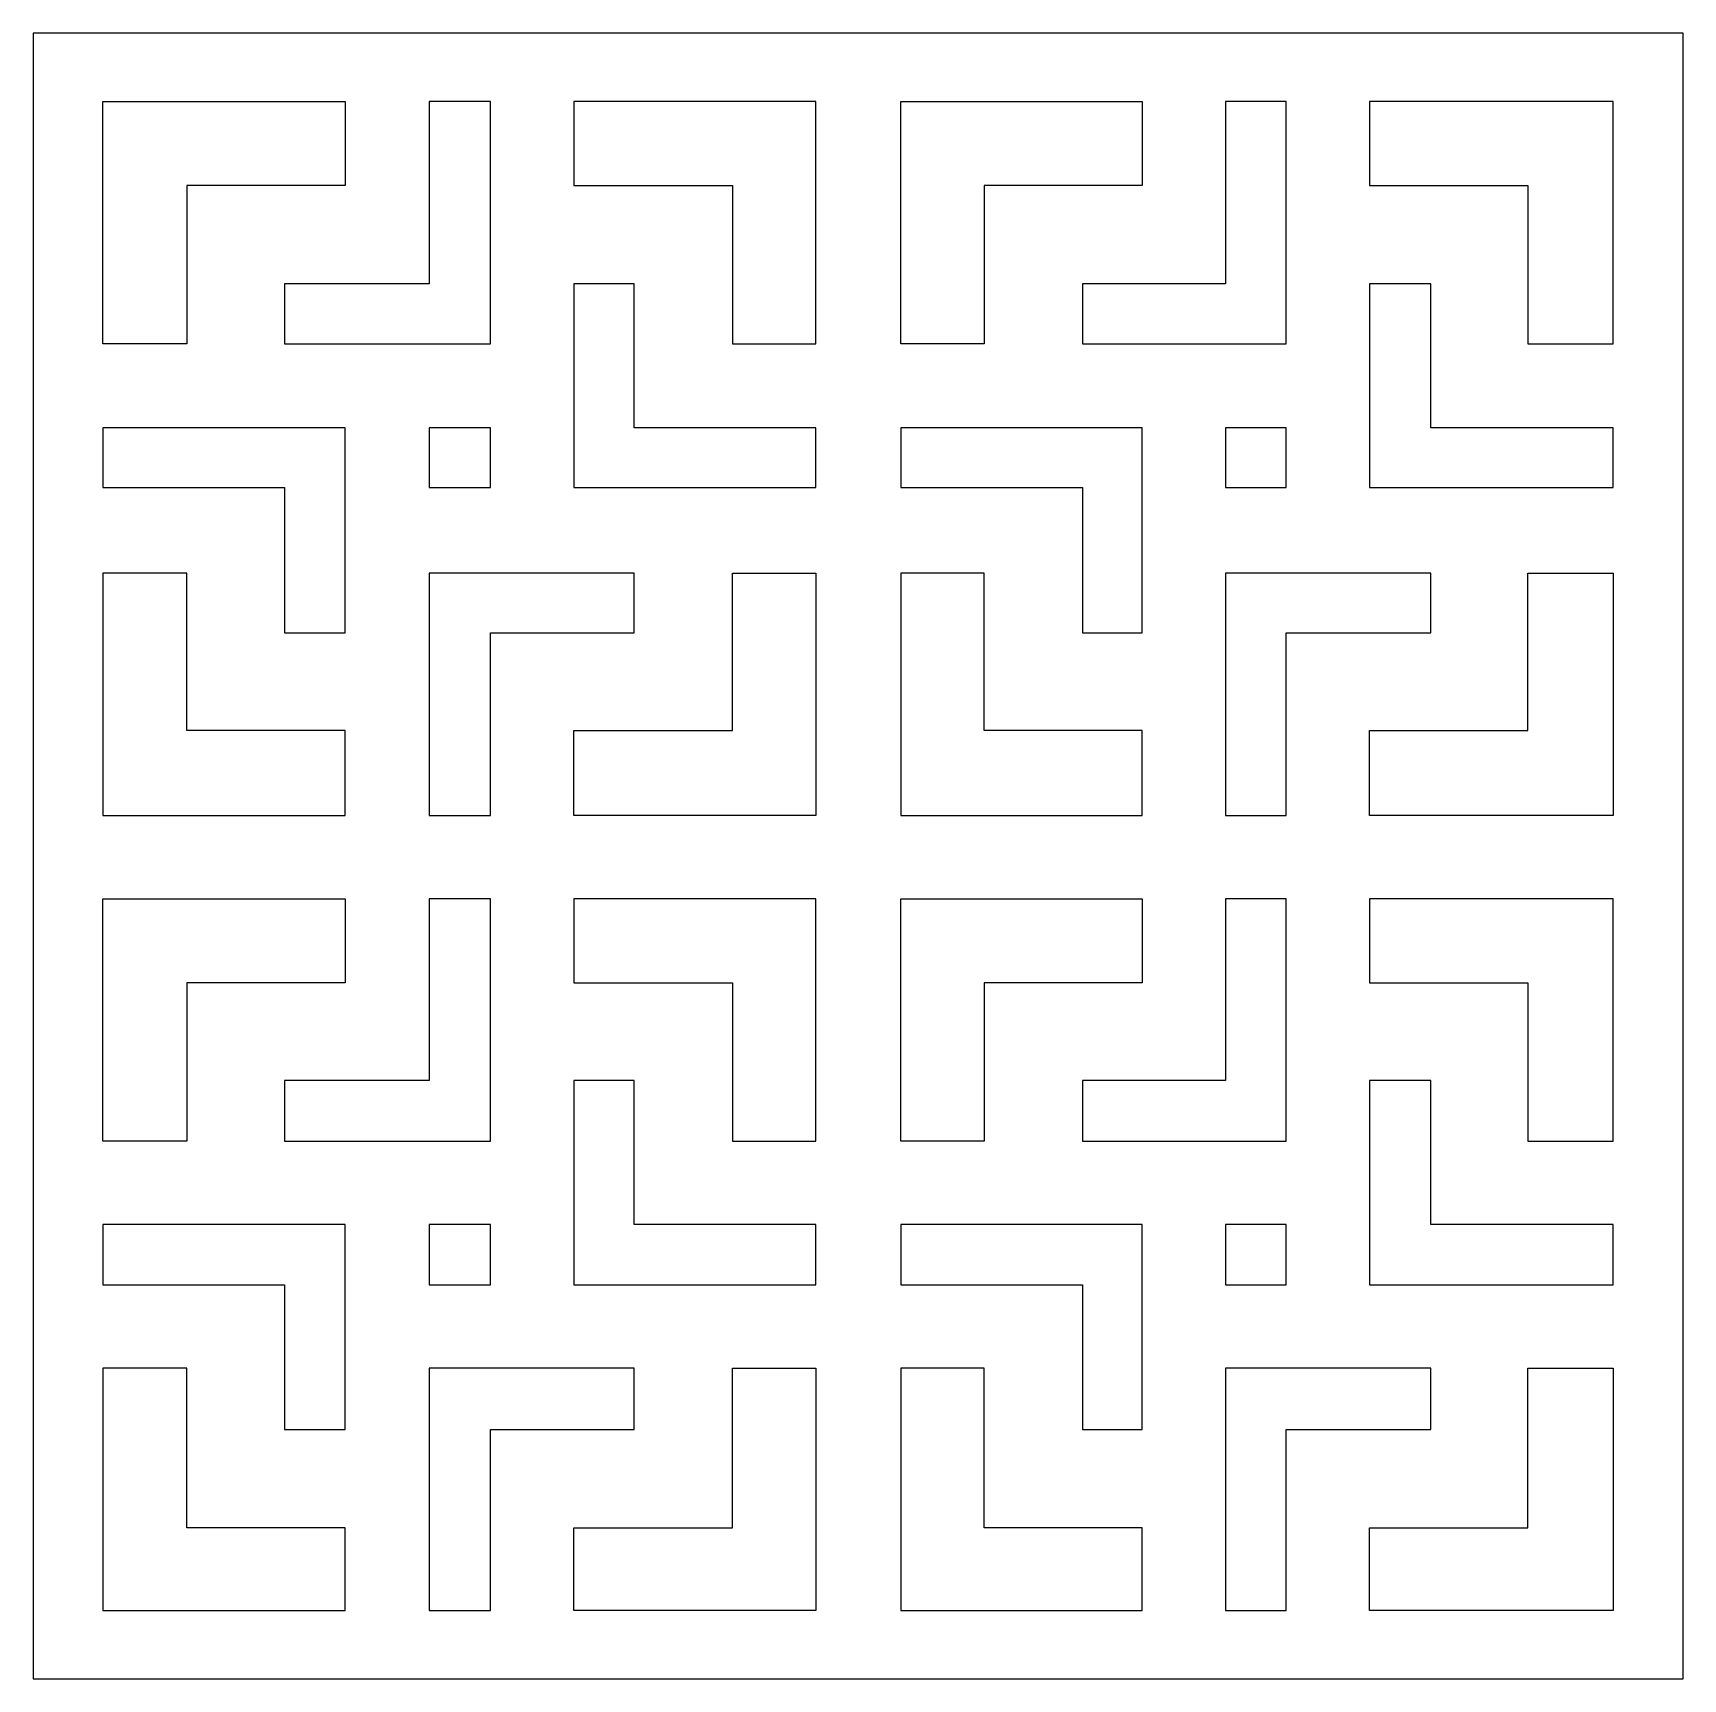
# Model space of a CAD drawing. Header units: centimetres. Extents: x -6.6 to 7.4, y -14.3 to 14.1.
# Drawn here: x -6.57 to 7.38, y 0.13 to 14.05 of the extents above; entities that cross this region are included whole.
import ezdxf

# ---------------------------------------------------------------- set-up
doc = ezdxf.new("R2010")
doc.units = ezdxf.units.CM
doc.header["$MEASUREMENT"] = 0
doc.layers.add('layer 1', color=7, linetype='Continuous')

msp = doc.modelspace()

# ---------------------------------------------------------------- linework, layer by layer
at = {"layer": 'layer 1', "color": 250}
for points, knots in [([(-6.5739, 14.0501), (-6.5739, 14.0501), (7.38263, 14.0501), (7.38263, 14.0501), (7.38263, 14.0501), (7.38263, 14.0501), (7.38263, 0.12972), (7.38263, 0.12972), (7.38263, 0.12972), (7.38263, 0.12972), (-6.5739, 0.12972), (-6.5739, 0.12972), (-6.5739, 0.12972), (-6.5739, 0.12972), (-6.5739, 14.0501), (-6.5739, 14.0501)], [0, 0, 0, 0, 0.2, 0.2, 0.2, 0.2, 0.4, 0.4, 0.4, 0.4, 0.6, 0.6, 0.6, 0.6, 1, 1, 1, 1]), ([(-3.93445, 12.76051), (-3.93445, 12.76051), (-3.93445, 13.47159), (-3.93445, 13.47159), (-3.93445, 13.47159), (-3.93445, 13.47159), (-5.98334, 13.47159), (-5.98334, 13.47159), (-5.98334, 13.47159), (-5.98334, 13.47159), (-5.98334, 11.4227), (-5.98334, 11.4227), (-5.98334, 11.4227), (-5.98334, 11.4227), (-5.27225, 11.4227), (-5.27225, 11.4227), (-5.27225, 11.4227), (-5.27225, 11.4227), (-5.27225, 12.76051), (-5.27225, 12.76051), (-5.27225, 12.76051), (-5.27225, 12.76051), (-3.93445, 12.76051), (-3.93445, 12.76051)], [0, 0, 0, 0, 0.14285714, 0.14285714, 0.14285714, 0.14285714, 0.28571429, 0.28571429, 0.28571429, 0.28571429, 0.42857143, 0.42857143, 0.42857143, 0.42857143, 0.57142857, 0.57142857, 0.57142857, 0.57142857, 0.71428571, 0.71428571, 0.71428571, 0.71428571, 1, 1, 1, 1]), ([(-4.44667, 11.9289), (-4.44667, 11.9289), (-3.22337, 11.9289), (-3.22337, 11.9289), (-3.22337, 11.9289), (-3.22337, 11.9289), (-3.22337, 13.47159), (-3.22337, 13.47159), (-3.22337, 13.47159), (-3.22337, 13.47159), (-2.70512, 13.47159), (-2.70512, 13.47159), (-2.70512, 13.47159), (-2.70512, 13.47159), (-2.70512, 11.4227), (-2.70512, 11.4227), (-2.70512, 11.4227), (-2.70512, 11.4227), (-4.44667, 11.4227), (-4.44667, 11.4227), (-4.44667, 11.4227), (-4.44667, 11.4227), (-4.44667, 11.9289), (-4.44667, 11.9289)], [0, 0, 0, 0, 0.14285714, 0.14285714, 0.14285714, 0.14285714, 0.28571429, 0.28571429, 0.28571429, 0.28571429, 0.42857143, 0.42857143, 0.42857143, 0.42857143, 0.57142857, 0.57142857, 0.57142857, 0.57142857, 0.71428571, 0.71428571, 0.71428571, 0.71428571, 1, 1, 1, 1]), ([(-2.00006, 12.76051), (-2.00006, 12.76051), (-2.00006, 13.47159), (-2.00006, 13.47159), (-2.00006, 13.47159), (-2.00006, 13.47159), (0.04882, 13.47159), (0.04882, 13.47159), (0.04882, 13.47159), (0.04882, 13.47159), (0.04882, 11.4227), (0.04882, 11.4227), (0.04882, 11.4227), (0.04882, 11.4227), (-0.65623, 11.4227), (-0.65623, 11.4227), (-0.65623, 11.4227), (-0.65623, 11.4227), (-0.65623, 12.76051), (-0.65623, 12.76051), (-0.65623, 12.76051), (-0.65623, 12.76051), (-2.00006, 12.76051), (-2.00006, 12.76051)], [0, 0, 0, 0, 0.14285714, 0.14285714, 0.14285714, 0.14285714, 0.28571429, 0.28571429, 0.28571429, 0.28571429, 0.42857143, 0.42857143, 0.42857143, 0.42857143, 0.57142857, 0.57142857, 0.57142857, 0.57142857, 0.71428571, 0.71428571, 0.71428571, 0.71428571, 1, 1, 1, 1]), ([(2.80879, 12.76051), (2.80879, 12.76051), (2.80879, 13.47159), (2.80879, 13.47159), (2.80879, 13.47159), (2.80879, 13.47159), (0.76593, 13.47159), (0.76593, 13.47159), (0.76593, 13.47159), (0.76593, 13.47159), (0.76593, 11.4227), (0.76593, 11.4227), (0.76593, 11.4227), (0.76593, 11.4227), (1.47099, 11.4227), (1.47099, 11.4227), (1.47099, 11.4227), (1.47099, 11.4227), (1.47099, 12.76051), (1.47099, 12.76051), (1.47099, 12.76051), (1.47099, 12.76051), (2.80879, 12.76051), (2.80879, 12.76051)], [0, 0, 0, 0, 0.14285714, 0.14285714, 0.14285714, 0.14285714, 0.28571429, 0.28571429, 0.28571429, 0.28571429, 0.42857143, 0.42857143, 0.42857143, 0.42857143, 0.57142857, 0.57142857, 0.57142857, 0.57142857, 0.71428571, 0.71428571, 0.71428571, 0.71428571, 1, 1, 1, 1]), ([(2.3026, 11.9289), (2.3026, 11.9289), (3.51385, 11.9289), (3.51385, 11.9289), (3.51385, 11.9289), (3.51385, 11.9289), (3.51385, 13.47159), (3.51385, 13.47159), (3.51385, 13.47159), (3.51385, 13.47159), (4.02607, 13.47159), (4.02607, 13.47159), (4.02607, 13.47159), (4.02607, 13.47159), (4.02607, 11.4227), (4.02607, 11.4227), (4.02607, 11.4227), (4.02607, 11.4227), (2.3026, 11.4227), (2.3026, 11.4227), (2.3026, 11.4227), (2.3026, 11.4227), (2.3026, 11.9289), (2.3026, 11.9289)], [0, 0, 0, 0, 0.14285714, 0.14285714, 0.14285714, 0.14285714, 0.28571429, 0.28571429, 0.28571429, 0.28571429, 0.42857143, 0.42857143, 0.42857143, 0.42857143, 0.57142857, 0.57142857, 0.57142857, 0.57142857, 0.71428571, 0.71428571, 0.71428571, 0.71428571, 1, 1, 1, 1]), ([(4.73113, 12.76051), (4.73113, 12.76051), (4.73113, 13.47159), (4.73113, 13.47159), (4.73113, 13.47159), (4.73113, 13.47159), (6.79207, 13.47159), (6.79207, 13.47159), (6.79207, 13.47159), (6.79207, 13.47159), (6.79207, 11.4227), (6.79207, 11.4227), (6.79207, 11.4227), (6.79207, 11.4227), (6.06893, 11.4227), (6.06893, 11.4227), (6.06893, 11.4227), (6.06893, 11.4227), (6.06893, 12.76051), (6.06893, 12.76051), (6.06893, 12.76051), (6.06893, 12.76051), (4.73113, 12.76051), (4.73113, 12.76051)], [0, 0, 0, 0, 0.14285714, 0.14285714, 0.14285714, 0.14285714, 0.28571429, 0.28571429, 0.28571429, 0.28571429, 0.42857143, 0.42857143, 0.42857143, 0.42857143, 0.57142857, 0.57142857, 0.57142857, 0.57142857, 0.71428571, 0.71428571, 0.71428571, 0.71428571, 1, 1, 1, 1]), ([(-2.00006, 11.9289), (-2.00006, 11.9289), (-1.48784, 11.9289), (-1.48784, 11.9289), (-1.48784, 11.9289), (-1.48784, 11.9289), (-1.48784, 10.71162), (-1.48784, 10.71162), (-1.48784, 10.71162), (-1.48784, 10.71162), (0.04882, 10.71162), (0.04882, 10.71162), (0.04882, 10.71162), (0.04882, 10.71162), (0.04882, 10.20542), (0.04882, 10.20542), (0.04882, 10.20542), (0.04882, 10.20542), (-2.00006, 10.20542), (-2.00006, 10.20542), (-2.00006, 10.20542), (-2.00006, 10.20542), (-2.00006, 11.9289), (-2.00006, 11.9289)], [0, 0, 0, 0, 0.14285714, 0.14285714, 0.14285714, 0.14285714, 0.28571429, 0.28571429, 0.28571429, 0.28571429, 0.42857143, 0.42857143, 0.42857143, 0.42857143, 0.57142857, 0.57142857, 0.57142857, 0.57142857, 0.71428571, 0.71428571, 0.71428571, 0.71428571, 1, 1, 1, 1]), ([(4.73113, 11.9289), (4.73113, 11.9289), (5.24938, 11.9289), (5.24938, 11.9289), (5.24938, 11.9289), (5.24938, 11.9289), (5.24938, 10.71162), (5.24938, 10.71162), (5.24938, 10.71162), (5.24938, 10.71162), (6.79207, 10.71162), (6.79207, 10.71162), (6.79207, 10.71162), (6.79207, 10.71162), (6.79207, 10.20542), (6.79207, 10.20542), (6.79207, 10.20542), (6.79207, 10.20542), (4.73113, 10.20542), (4.73113, 10.20542), (4.73113, 10.20542), (4.73113, 10.20542), (4.73113, 11.9289), (4.73113, 11.9289)], [0, 0, 0, 0, 0.14285714, 0.14285714, 0.14285714, 0.14285714, 0.28571429, 0.28571429, 0.28571429, 0.28571429, 0.42857143, 0.42857143, 0.42857143, 0.42857143, 0.57142857, 0.57142857, 0.57142857, 0.57142857, 0.71428571, 0.71428571, 0.71428571, 0.71428571, 1, 1, 1, 1]), ([(-3.93445, 8.97609), (-3.93445, 8.97609), (-4.44667, 8.97609), (-4.44667, 8.97609), (-4.44667, 8.97609), (-4.44667, 8.97609), (-4.44667, 10.20542), (-4.44667, 10.20542), (-4.44667, 10.20542), (-4.44667, 10.20542), (-5.98334, 10.20542), (-5.98334, 10.20542), (-5.98334, 10.20542), (-5.98334, 10.20542), (-5.98334, 10.71162), (-5.98334, 10.71162), (-5.98334, 10.71162), (-5.98334, 10.71162), (-3.93445, 10.71162), (-3.93445, 10.71162), (-3.93445, 10.71162), (-3.93445, 10.71162), (-3.93445, 8.97609), (-3.93445, 8.97609)], [0, 0, 0, 0, 0.14285714, 0.14285714, 0.14285714, 0.14285714, 0.28571429, 0.28571429, 0.28571429, 0.28571429, 0.42857143, 0.42857143, 0.42857143, 0.42857143, 0.57142857, 0.57142857, 0.57142857, 0.57142857, 0.71428571, 0.71428571, 0.71428571, 0.71428571, 1, 1, 1, 1]), ([(-2.70512, 10.20542), (-2.70512, 10.20542), (-3.22337, 10.20542), (-3.22337, 10.20542), (-3.22337, 10.20542), (-3.22337, 10.20542), (-3.22337, 10.71162), (-3.22337, 10.71162), (-3.22337, 10.71162), (-3.22337, 10.71162), (-2.70512, 10.71162), (-2.70512, 10.71162), (-2.70512, 10.71162), (-2.70512, 10.71162), (-2.70512, 10.20542), (-2.70512, 10.20542)], [0, 0, 0, 0, 0.2, 0.2, 0.2, 0.2, 0.4, 0.4, 0.4, 0.4, 0.6, 0.6, 0.6, 0.6, 1, 1, 1, 1]), ([(2.80879, 8.97609), (2.80879, 8.97609), (2.3026, 8.97609), (2.3026, 8.97609), (2.3026, 8.97609), (2.3026, 8.97609), (2.3026, 10.20542), (2.3026, 10.20542), (2.3026, 10.20542), (2.3026, 10.20542), (0.76593, 10.20542), (0.76593, 10.20542), (0.76593, 10.20542), (0.76593, 10.20542), (0.76593, 10.71162), (0.76593, 10.71162), (0.76593, 10.71162), (0.76593, 10.71162), (2.80879, 10.71162), (2.80879, 10.71162), (2.80879, 10.71162), (2.80879, 10.71162), (2.80879, 8.97609), (2.80879, 8.97609)], [0, 0, 0, 0, 0.14285714, 0.14285714, 0.14285714, 0.14285714, 0.28571429, 0.28571429, 0.28571429, 0.28571429, 0.42857143, 0.42857143, 0.42857143, 0.42857143, 0.57142857, 0.57142857, 0.57142857, 0.57142857, 0.71428571, 0.71428571, 0.71428571, 0.71428571, 1, 1, 1, 1]), ([(4.02607, 10.20542), (4.02607, 10.20542), (3.51385, 10.20542), (3.51385, 10.20542), (3.51385, 10.20542), (3.51385, 10.20542), (3.51385, 10.71162), (3.51385, 10.71162), (3.51385, 10.71162), (3.51385, 10.71162), (4.02607, 10.71162), (4.02607, 10.71162), (4.02607, 10.71162), (4.02607, 10.71162), (4.02607, 10.20542), (4.02607, 10.20542)], [0, 0, 0, 0, 0.2, 0.2, 0.2, 0.2, 0.4, 0.4, 0.4, 0.4, 0.6, 0.6, 0.6, 0.6, 1, 1, 1, 1]), ([(-3.93445, 8.15051), (-3.93445, 8.15051), (-3.93445, 7.4334), (-3.93445, 7.4334), (-3.93445, 7.4334), (-3.93445, 7.4334), (-5.98334, 7.4334), (-5.98334, 7.4334), (-5.98334, 7.4334), (-5.98334, 7.4334), (-5.98334, 9.48229), (-5.98334, 9.48229), (-5.98334, 9.48229), (-5.98334, 9.48229), (-5.27225, 9.48229), (-5.27225, 9.48229), (-5.27225, 9.48229), (-5.27225, 9.48229), (-5.27225, 8.15051), (-5.27225, 8.15051), (-5.27225, 8.15051), (-5.27225, 8.15051), (-3.93445, 8.15051), (-3.93445, 8.15051)], [0, 0, 0, 0, 0.14285714, 0.14285714, 0.14285714, 0.14285714, 0.28571429, 0.28571429, 0.28571429, 0.28571429, 0.42857143, 0.42857143, 0.42857143, 0.42857143, 0.57142857, 0.57142857, 0.57142857, 0.57142857, 0.71428571, 0.71428571, 0.71428571, 0.71428571, 1, 1, 1, 1]), ([(-1.48784, 9.48229), (-1.48784, 9.48229), (-1.48784, 8.97609), (-1.48784, 8.97609), (-1.48784, 8.97609), (-1.48784, 8.97609), (-2.70512, 8.97609), (-2.70512, 8.97609), (-2.70512, 8.97609), (-2.70512, 8.97609), (-2.70512, 7.4334), (-2.70512, 7.4334), (-2.70512, 7.4334), (-2.70512, 7.4334), (-3.22337, 7.4334), (-3.22337, 7.4334), (-3.22337, 7.4334), (-3.22337, 7.4334), (-3.22337, 9.48229), (-3.22337, 9.48229), (-3.22337, 9.48229), (-3.22337, 9.48229), (-1.48784, 9.48229), (-1.48784, 9.48229)], [0, 0, 0, 0, 0.14285714, 0.14285714, 0.14285714, 0.14285714, 0.28571429, 0.28571429, 0.28571429, 0.28571429, 0.42857143, 0.42857143, 0.42857143, 0.42857143, 0.57142857, 0.57142857, 0.57142857, 0.57142857, 0.71428571, 0.71428571, 0.71428571, 0.71428571, 1, 1, 1, 1]), ([(-2.00006, 8.15051), (-2.00006, 8.15051), (-2.00006, 7.4334), (-2.00006, 7.4334), (-2.00006, 7.4334), (-2.00006, 7.4334), (0.04882, 7.4334), (0.04882, 7.4334), (0.04882, 7.4334), (0.04882, 7.4334), (0.04882, 9.48229), (0.04882, 9.48229), (0.04882, 9.48229), (0.04882, 9.48229), (-0.65623, 9.48229), (-0.65623, 9.48229), (-0.65623, 9.48229), (-0.65623, 9.48229), (-0.65623, 8.15051), (-0.65623, 8.15051), (-0.65623, 8.15051), (-0.65623, 8.15051), (-2.00006, 8.15051), (-2.00006, 8.15051)], [0, 0, 0, 0, 0.14285714, 0.14285714, 0.14285714, 0.14285714, 0.28571429, 0.28571429, 0.28571429, 0.28571429, 0.42857143, 0.42857143, 0.42857143, 0.42857143, 0.57142857, 0.57142857, 0.57142857, 0.57142857, 0.71428571, 0.71428571, 0.71428571, 0.71428571, 1, 1, 1, 1]), ([(2.80879, 8.15051), (2.80879, 8.15051), (2.80879, 7.4334), (2.80879, 7.4334), (2.80879, 7.4334), (2.80879, 7.4334), (0.76593, 7.4334), (0.76593, 7.4334), (0.76593, 7.4334), (0.76593, 7.4334), (0.76593, 9.48229), (0.76593, 9.48229), (0.76593, 9.48229), (0.76593, 9.48229), (1.47099, 9.48229), (1.47099, 9.48229), (1.47099, 9.48229), (1.47099, 9.48229), (1.47099, 8.15051), (1.47099, 8.15051), (1.47099, 8.15051), (1.47099, 8.15051), (2.80879, 8.15051), (2.80879, 8.15051)], [0, 0, 0, 0, 0.14285714, 0.14285714, 0.14285714, 0.14285714, 0.28571429, 0.28571429, 0.28571429, 0.28571429, 0.42857143, 0.42857143, 0.42857143, 0.42857143, 0.57142857, 0.57142857, 0.57142857, 0.57142857, 0.71428571, 0.71428571, 0.71428571, 0.71428571, 1, 1, 1, 1]), ([(5.24938, 9.48229), (5.24938, 9.48229), (5.24938, 8.97609), (5.24938, 8.97609), (5.24938, 8.97609), (5.24938, 8.97609), (4.02607, 8.97609), (4.02607, 8.97609), (4.02607, 8.97609), (4.02607, 8.97609), (4.02607, 7.4334), (4.02607, 7.4334), (4.02607, 7.4334), (4.02607, 7.4334), (3.51385, 7.4334), (3.51385, 7.4334), (3.51385, 7.4334), (3.51385, 7.4334), (3.51385, 9.48229), (3.51385, 9.48229), (3.51385, 9.48229), (3.51385, 9.48229), (5.24938, 9.48229), (5.24938, 9.48229)], [0, 0, 0, 0, 0.14285714, 0.14285714, 0.14285714, 0.14285714, 0.28571429, 0.28571429, 0.28571429, 0.28571429, 0.42857143, 0.42857143, 0.42857143, 0.42857143, 0.57142857, 0.57142857, 0.57142857, 0.57142857, 0.71428571, 0.71428571, 0.71428571, 0.71428571, 1, 1, 1, 1]), ([(4.73113, 8.15051), (4.73113, 8.15051), (4.73113, 7.4334), (4.73113, 7.4334), (4.73113, 7.4334), (4.73113, 7.4334), (6.79207, 7.4334), (6.79207, 7.4334), (6.79207, 7.4334), (6.79207, 7.4334), (6.79207, 9.48229), (6.79207, 9.48229), (6.79207, 9.48229), (6.79207, 9.48229), (6.06893, 9.48229), (6.06893, 9.48229), (6.06893, 9.48229), (6.06893, 9.48229), (6.06893, 8.15051), (6.06893, 8.15051), (6.06893, 8.15051), (6.06893, 8.15051), (4.73113, 8.15051), (4.73113, 8.15051)], [0, 0, 0, 0, 0.14285714, 0.14285714, 0.14285714, 0.14285714, 0.28571429, 0.28571429, 0.28571429, 0.28571429, 0.42857143, 0.42857143, 0.42857143, 0.42857143, 0.57142857, 0.57142857, 0.57142857, 0.57142857, 0.71428571, 0.71428571, 0.71428571, 0.71428571, 1, 1, 1, 1]), ([(-3.93445, 6.01726), (-3.93445, 6.01726), (-3.93445, 6.72834), (-3.93445, 6.72834), (-3.93445, 6.72834), (-3.93445, 6.72834), (-5.98334, 6.72834), (-5.98334, 6.72834), (-5.98334, 6.72834), (-5.98334, 6.72834), (-5.98334, 4.67946), (-5.98334, 4.67946), (-5.98334, 4.67946), (-5.98334, 4.67946), (-5.27225, 4.67946), (-5.27225, 4.67946), (-5.27225, 4.67946), (-5.27225, 4.67946), (-5.27225, 6.01726), (-5.27225, 6.01726), (-5.27225, 6.01726), (-5.27225, 6.01726), (-3.93445, 6.01726), (-3.93445, 6.01726)], [0, 0, 0, 0, 0.14285714, 0.14285714, 0.14285714, 0.14285714, 0.28571429, 0.28571429, 0.28571429, 0.28571429, 0.42857143, 0.42857143, 0.42857143, 0.42857143, 0.57142857, 0.57142857, 0.57142857, 0.57142857, 0.71428571, 0.71428571, 0.71428571, 0.71428571, 1, 1, 1, 1]), ([(-4.44667, 5.19168), (-4.44667, 5.19168), (-3.22337, 5.19168), (-3.22337, 5.19168), (-3.22337, 5.19168), (-3.22337, 5.19168), (-3.22337, 6.72834), (-3.22337, 6.72834), (-3.22337, 6.72834), (-3.22337, 6.72834), (-2.70512, 6.72834), (-2.70512, 6.72834), (-2.70512, 6.72834), (-2.70512, 6.72834), (-2.70512, 4.67946), (-2.70512, 4.67946), (-2.70512, 4.67946), (-2.70512, 4.67946), (-4.44667, 4.67946), (-4.44667, 4.67946), (-4.44667, 4.67946), (-4.44667, 4.67946), (-4.44667, 5.19168), (-4.44667, 5.19168)], [0, 0, 0, 0, 0.14285714, 0.14285714, 0.14285714, 0.14285714, 0.28571429, 0.28571429, 0.28571429, 0.28571429, 0.42857143, 0.42857143, 0.42857143, 0.42857143, 0.57142857, 0.57142857, 0.57142857, 0.57142857, 0.71428571, 0.71428571, 0.71428571, 0.71428571, 1, 1, 1, 1]), ([(-2.00006, 6.01726), (-2.00006, 6.01726), (-2.00006, 6.72834), (-2.00006, 6.72834), (-2.00006, 6.72834), (-2.00006, 6.72834), (0.04882, 6.72834), (0.04882, 6.72834), (0.04882, 6.72834), (0.04882, 6.72834), (0.04882, 4.67946), (0.04882, 4.67946), (0.04882, 4.67946), (0.04882, 4.67946), (-0.65623, 4.67946), (-0.65623, 4.67946), (-0.65623, 4.67946), (-0.65623, 4.67946), (-0.65623, 6.01726), (-0.65623, 6.01726), (-0.65623, 6.01726), (-0.65623, 6.01726), (-2.00006, 6.01726), (-2.00006, 6.01726)], [0, 0, 0, 0, 0.14285714, 0.14285714, 0.14285714, 0.14285714, 0.28571429, 0.28571429, 0.28571429, 0.28571429, 0.42857143, 0.42857143, 0.42857143, 0.42857143, 0.57142857, 0.57142857, 0.57142857, 0.57142857, 0.71428571, 0.71428571, 0.71428571, 0.71428571, 1, 1, 1, 1]), ([(2.80879, 6.01726), (2.80879, 6.01726), (2.80879, 6.72834), (2.80879, 6.72834), (2.80879, 6.72834), (2.80879, 6.72834), (0.76593, 6.72834), (0.76593, 6.72834), (0.76593, 6.72834), (0.76593, 6.72834), (0.76593, 4.67946), (0.76593, 4.67946), (0.76593, 4.67946), (0.76593, 4.67946), (1.47099, 4.67946), (1.47099, 4.67946), (1.47099, 4.67946), (1.47099, 4.67946), (1.47099, 6.01726), (1.47099, 6.01726), (1.47099, 6.01726), (1.47099, 6.01726), (2.80879, 6.01726), (2.80879, 6.01726)], [0, 0, 0, 0, 0.14285714, 0.14285714, 0.14285714, 0.14285714, 0.28571429, 0.28571429, 0.28571429, 0.28571429, 0.42857143, 0.42857143, 0.42857143, 0.42857143, 0.57142857, 0.57142857, 0.57142857, 0.57142857, 0.71428571, 0.71428571, 0.71428571, 0.71428571, 1, 1, 1, 1]), ([(2.3026, 5.19168), (2.3026, 5.19168), (3.51385, 5.19168), (3.51385, 5.19168), (3.51385, 5.19168), (3.51385, 5.19168), (3.51385, 6.72834), (3.51385, 6.72834), (3.51385, 6.72834), (3.51385, 6.72834), (4.02607, 6.72834), (4.02607, 6.72834), (4.02607, 6.72834), (4.02607, 6.72834), (4.02607, 4.67946), (4.02607, 4.67946), (4.02607, 4.67946), (4.02607, 4.67946), (2.3026, 4.67946), (2.3026, 4.67946), (2.3026, 4.67946), (2.3026, 4.67946), (2.3026, 5.19168), (2.3026, 5.19168)], [0, 0, 0, 0, 0.14285714, 0.14285714, 0.14285714, 0.14285714, 0.28571429, 0.28571429, 0.28571429, 0.28571429, 0.42857143, 0.42857143, 0.42857143, 0.42857143, 0.57142857, 0.57142857, 0.57142857, 0.57142857, 0.71428571, 0.71428571, 0.71428571, 0.71428571, 1, 1, 1, 1]), ([(4.73113, 6.01726), (4.73113, 6.01726), (4.73113, 6.72834), (4.73113, 6.72834), (4.73113, 6.72834), (4.73113, 6.72834), (6.79207, 6.72834), (6.79207, 6.72834), (6.79207, 6.72834), (6.79207, 6.72834), (6.79207, 4.67946), (6.79207, 4.67946), (6.79207, 4.67946), (6.79207, 4.67946), (6.06893, 4.67946), (6.06893, 4.67946), (6.06893, 4.67946), (6.06893, 4.67946), (6.06893, 6.01726), (6.06893, 6.01726), (6.06893, 6.01726), (6.06893, 6.01726), (4.73113, 6.01726), (4.73113, 6.01726)], [0, 0, 0, 0, 0.14285714, 0.14285714, 0.14285714, 0.14285714, 0.28571429, 0.28571429, 0.28571429, 0.28571429, 0.42857143, 0.42857143, 0.42857143, 0.42857143, 0.57142857, 0.57142857, 0.57142857, 0.57142857, 0.71428571, 0.71428571, 0.71428571, 0.71428571, 1, 1, 1, 1]), ([(-2.00006, 5.19168), (-2.00006, 5.19168), (-1.48784, 5.19168), (-1.48784, 5.19168), (-1.48784, 5.19168), (-1.48784, 5.19168), (-1.48784, 3.9744), (-1.48784, 3.9744), (-1.48784, 3.9744), (-1.48784, 3.9744), (0.04882, 3.9744), (0.04882, 3.9744), (0.04882, 3.9744), (0.04882, 3.9744), (0.04882, 3.46218), (0.04882, 3.46218), (0.04882, 3.46218), (0.04882, 3.46218), (-2.00006, 3.46218), (-2.00006, 3.46218), (-2.00006, 3.46218), (-2.00006, 3.46218), (-2.00006, 5.19168), (-2.00006, 5.19168)], [0, 0, 0, 0, 0.14285714, 0.14285714, 0.14285714, 0.14285714, 0.28571429, 0.28571429, 0.28571429, 0.28571429, 0.42857143, 0.42857143, 0.42857143, 0.42857143, 0.57142857, 0.57142857, 0.57142857, 0.57142857, 0.71428571, 0.71428571, 0.71428571, 0.71428571, 1, 1, 1, 1]), ([(4.73113, 5.19168), (4.73113, 5.19168), (5.24938, 5.19168), (5.24938, 5.19168), (5.24938, 5.19168), (5.24938, 5.19168), (5.24938, 3.9744), (5.24938, 3.9744), (5.24938, 3.9744), (5.24938, 3.9744), (6.79207, 3.9744), (6.79207, 3.9744), (6.79207, 3.9744), (6.79207, 3.9744), (6.79207, 3.46218), (6.79207, 3.46218), (6.79207, 3.46218), (6.79207, 3.46218), (4.73113, 3.46218), (4.73113, 3.46218), (4.73113, 3.46218), (4.73113, 3.46218), (4.73113, 5.19168), (4.73113, 5.19168)], [0, 0, 0, 0, 0.14285714, 0.14285714, 0.14285714, 0.14285714, 0.28571429, 0.28571429, 0.28571429, 0.28571429, 0.42857143, 0.42857143, 0.42857143, 0.42857143, 0.57142857, 0.57142857, 0.57142857, 0.57142857, 0.71428571, 0.71428571, 0.71428571, 0.71428571, 1, 1, 1, 1]), ([(-3.93445, 2.23887), (-3.93445, 2.23887), (-4.44667, 2.23887), (-4.44667, 2.23887), (-4.44667, 2.23887), (-4.44667, 2.23887), (-4.44667, 3.46218), (-4.44667, 3.46218), (-4.44667, 3.46218), (-4.44667, 3.46218), (-5.98334, 3.46218), (-5.98334, 3.46218), (-5.98334, 3.46218), (-5.98334, 3.46218), (-5.98334, 3.9744), (-5.98334, 3.9744), (-5.98334, 3.9744), (-5.98334, 3.9744), (-3.93445, 3.9744), (-3.93445, 3.9744), (-3.93445, 3.9744), (-3.93445, 3.9744), (-3.93445, 2.23887), (-3.93445, 2.23887)], [0, 0, 0, 0, 0.14285714, 0.14285714, 0.14285714, 0.14285714, 0.28571429, 0.28571429, 0.28571429, 0.28571429, 0.42857143, 0.42857143, 0.42857143, 0.42857143, 0.57142857, 0.57142857, 0.57142857, 0.57142857, 0.71428571, 0.71428571, 0.71428571, 0.71428571, 1, 1, 1, 1]), ([(-2.70512, 3.46218), (-2.70512, 3.46218), (-3.22337, 3.46218), (-3.22337, 3.46218), (-3.22337, 3.46218), (-3.22337, 3.46218), (-3.22337, 3.9744), (-3.22337, 3.9744), (-3.22337, 3.9744), (-3.22337, 3.9744), (-2.70512, 3.9744), (-2.70512, 3.9744), (-2.70512, 3.9744), (-2.70512, 3.9744), (-2.70512, 3.46218), (-2.70512, 3.46218)], [0, 0, 0, 0, 0.2, 0.2, 0.2, 0.2, 0.4, 0.4, 0.4, 0.4, 0.6, 0.6, 0.6, 0.6, 1, 1, 1, 1]), ([(2.80879, 2.23887), (2.80879, 2.23887), (2.3026, 2.23887), (2.3026, 2.23887), (2.3026, 2.23887), (2.3026, 2.23887), (2.3026, 3.46218), (2.3026, 3.46218), (2.3026, 3.46218), (2.3026, 3.46218), (0.76593, 3.46218), (0.76593, 3.46218), (0.76593, 3.46218), (0.76593, 3.46218), (0.76593, 3.9744), (0.76593, 3.9744), (0.76593, 3.9744), (0.76593, 3.9744), (2.80879, 3.9744), (2.80879, 3.9744), (2.80879, 3.9744), (2.80879, 3.9744), (2.80879, 2.23887), (2.80879, 2.23887)], [0, 0, 0, 0, 0.14285714, 0.14285714, 0.14285714, 0.14285714, 0.28571429, 0.28571429, 0.28571429, 0.28571429, 0.42857143, 0.42857143, 0.42857143, 0.42857143, 0.57142857, 0.57142857, 0.57142857, 0.57142857, 0.71428571, 0.71428571, 0.71428571, 0.71428571, 1, 1, 1, 1]), ([(4.02607, 3.46218), (4.02607, 3.46218), (3.51385, 3.46218), (3.51385, 3.46218), (3.51385, 3.46218), (3.51385, 3.46218), (3.51385, 3.9744), (3.51385, 3.9744), (3.51385, 3.9744), (3.51385, 3.9744), (4.02607, 3.9744), (4.02607, 3.9744), (4.02607, 3.9744), (4.02607, 3.9744), (4.02607, 3.46218), (4.02607, 3.46218)], [0, 0, 0, 0, 0.2, 0.2, 0.2, 0.2, 0.4, 0.4, 0.4, 0.4, 0.6, 0.6, 0.6, 0.6, 1, 1, 1, 1]), ([(-3.93445, 1.40726), (-3.93445, 1.40726), (-3.93445, 0.70823), (-3.93445, 0.70823), (-3.93445, 0.70823), (-3.93445, 0.70823), (-5.98334, 0.70823), (-5.98334, 0.70823), (-5.98334, 0.70823), (-5.98334, 0.70823), (-5.98334, 2.75712), (-5.98334, 2.75712), (-5.98334, 2.75712), (-5.98334, 2.75712), (-5.27225, 2.75712), (-5.27225, 2.75712), (-5.27225, 2.75712), (-5.27225, 2.75712), (-5.27225, 1.40726), (-5.27225, 1.40726), (-5.27225, 1.40726), (-5.27225, 1.40726), (-3.93445, 1.40726), (-3.93445, 1.40726)], [0, 0, 0, 0, 0.14285714, 0.14285714, 0.14285714, 0.14285714, 0.28571429, 0.28571429, 0.28571429, 0.28571429, 0.42857143, 0.42857143, 0.42857143, 0.42857143, 0.57142857, 0.57142857, 0.57142857, 0.57142857, 0.71428571, 0.71428571, 0.71428571, 0.71428571, 1, 1, 1, 1]), ([(-1.48784, 2.75712), (-1.48784, 2.75712), (-1.48784, 2.23887), (-1.48784, 2.23887), (-1.48784, 2.23887), (-1.48784, 2.23887), (-2.70512, 2.23887), (-2.70512, 2.23887), (-2.70512, 2.23887), (-2.70512, 2.23887), (-2.70512, 0.70823), (-2.70512, 0.70823), (-2.70512, 0.70823), (-2.70512, 0.70823), (-3.22337, 0.70823), (-3.22337, 0.70823), (-3.22337, 0.70823), (-3.22337, 0.70823), (-3.22337, 2.75712), (-3.22337, 2.75712), (-3.22337, 2.75712), (-3.22337, 2.75712), (-1.48784, 2.75712), (-1.48784, 2.75712)], [0, 0, 0, 0, 0.14285714, 0.14285714, 0.14285714, 0.14285714, 0.28571429, 0.28571429, 0.28571429, 0.28571429, 0.42857143, 0.42857143, 0.42857143, 0.42857143, 0.57142857, 0.57142857, 0.57142857, 0.57142857, 0.71428571, 0.71428571, 0.71428571, 0.71428571, 1, 1, 1, 1]), ([(-2.00006, 1.40726), (-2.00006, 1.40726), (-2.00006, 0.70823), (-2.00006, 0.70823), (-2.00006, 0.70823), (-2.00006, 0.70823), (0.04882, 0.70823), (0.04882, 0.70823), (0.04882, 0.70823), (0.04882, 0.70823), (0.04882, 2.75712), (0.04882, 2.75712), (0.04882, 2.75712), (0.04882, 2.75712), (-0.65623, 2.75712), (-0.65623, 2.75712), (-0.65623, 2.75712), (-0.65623, 2.75712), (-0.65623, 1.40726), (-0.65623, 1.40726), (-0.65623, 1.40726), (-0.65623, 1.40726), (-2.00006, 1.40726), (-2.00006, 1.40726)], [0, 0, 0, 0, 0.14285714, 0.14285714, 0.14285714, 0.14285714, 0.28571429, 0.28571429, 0.28571429, 0.28571429, 0.42857143, 0.42857143, 0.42857143, 0.42857143, 0.57142857, 0.57142857, 0.57142857, 0.57142857, 0.71428571, 0.71428571, 0.71428571, 0.71428571, 1, 1, 1, 1]), ([(2.80879, 1.40726), (2.80879, 1.40726), (2.80879, 0.70823), (2.80879, 0.70823), (2.80879, 0.70823), (2.80879, 0.70823), (0.76593, 0.70823), (0.76593, 0.70823), (0.76593, 0.70823), (0.76593, 0.70823), (0.76593, 2.75712), (0.76593, 2.75712), (0.76593, 2.75712), (0.76593, 2.75712), (1.47099, 2.75712), (1.47099, 2.75712), (1.47099, 2.75712), (1.47099, 2.75712), (1.47099, 1.40726), (1.47099, 1.40726), (1.47099, 1.40726), (1.47099, 1.40726), (2.80879, 1.40726), (2.80879, 1.40726)], [0, 0, 0, 0, 0.14285714, 0.14285714, 0.14285714, 0.14285714, 0.28571429, 0.28571429, 0.28571429, 0.28571429, 0.42857143, 0.42857143, 0.42857143, 0.42857143, 0.57142857, 0.57142857, 0.57142857, 0.57142857, 0.71428571, 0.71428571, 0.71428571, 0.71428571, 1, 1, 1, 1]), ([(5.24938, 2.75712), (5.24938, 2.75712), (5.24938, 2.23887), (5.24938, 2.23887), (5.24938, 2.23887), (5.24938, 2.23887), (4.02607, 2.23887), (4.02607, 2.23887), (4.02607, 2.23887), (4.02607, 2.23887), (4.02607, 0.70823), (4.02607, 0.70823), (4.02607, 0.70823), (4.02607, 0.70823), (3.51385, 0.70823), (3.51385, 0.70823), (3.51385, 0.70823), (3.51385, 0.70823), (3.51385, 2.75712), (3.51385, 2.75712), (3.51385, 2.75712), (3.51385, 2.75712), (5.24938, 2.75712), (5.24938, 2.75712)], [0, 0, 0, 0, 0.14285714, 0.14285714, 0.14285714, 0.14285714, 0.28571429, 0.28571429, 0.28571429, 0.28571429, 0.42857143, 0.42857143, 0.42857143, 0.42857143, 0.57142857, 0.57142857, 0.57142857, 0.57142857, 0.71428571, 0.71428571, 0.71428571, 0.71428571, 1, 1, 1, 1]), ([(4.73113, 1.40726), (4.73113, 1.40726), (4.73113, 0.70823), (4.73113, 0.70823), (4.73113, 0.70823), (4.73113, 0.70823), (6.79207, 0.70823), (6.79207, 0.70823), (6.79207, 0.70823), (6.79207, 0.70823), (6.79207, 2.75712), (6.79207, 2.75712), (6.79207, 2.75712), (6.79207, 2.75712), (6.06893, 2.75712), (6.06893, 2.75712), (6.06893, 2.75712), (6.06893, 2.75712), (6.06893, 1.40726), (6.06893, 1.40726), (6.06893, 1.40726), (6.06893, 1.40726), (4.73113, 1.40726), (4.73113, 1.40726)], [0, 0, 0, 0, 0.14285714, 0.14285714, 0.14285714, 0.14285714, 0.28571429, 0.28571429, 0.28571429, 0.28571429, 0.42857143, 0.42857143, 0.42857143, 0.42857143, 0.57142857, 0.57142857, 0.57142857, 0.57142857, 0.71428571, 0.71428571, 0.71428571, 0.71428571, 1, 1, 1, 1])]:
    msp.add_open_spline(points, degree=3, knots=knots, dxfattribs=at)

doc.saveas('drawing.dxf')
